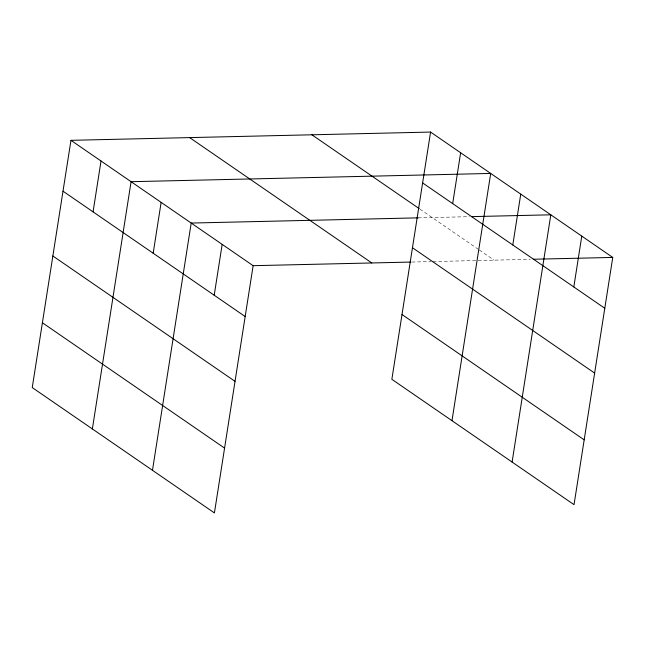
<?xml version="1.0" encoding="UTF-8"?>
<svg xmlns="http://www.w3.org/2000/svg" width="645" height="645" viewBox="0 0 645 645"><rect width="100%" height="100%" fill="white"/><g stroke="black" fill="none" stroke-linecap="round" stroke-linejoin="round"><path stroke-width="0.48" stroke-dasharray="3.23 2.42" d="M418.113 217.857L469.35 216.68M411.897 262.039L430.941 261.604M432.94 261.556L530.279 259.322M419.951 209.149L478.59 249.494M479.404 250.058L494.078 260.153"/><path stroke-width="0.97" d="M70.966 140.328L32.25 387.572L214.422 512.928L253.138 265.684L70.966 140.328L430.578 132.072L612.75 257.428L574.034 504.672L391.862 379.316L430.578 132.072M93.065 211.858L101.023 161.008M92.364 428.941L131.08 181.697L490.7 173.441L451.976 420.685M153.179 253.227L161.137 202.377M152.478 470.302L191.202 223.057L418.113 217.857M214.205 295.225L222.17 244.374M452.677 203.61L460.643 152.76M512.791 244.979L520.757 194.129M512.098 462.054L550.814 214.809L471.366 216.631M573.816 286.969L581.782 236.118M253.138 265.684L410.897 262.064M533.302 259.25L612.75 257.428M422.62 182.922L604.784 308.278M311.906 134.797L419.145 208.585M412.469 247.736L594.642 373.092M189.638 137.603L371.81 262.958M402.012 314.51L584.185 439.866M63 191.178L245.173 316.534M52.858 255.984L235.022 381.34M42.401 322.758L224.565 448.114"/></g></svg>
